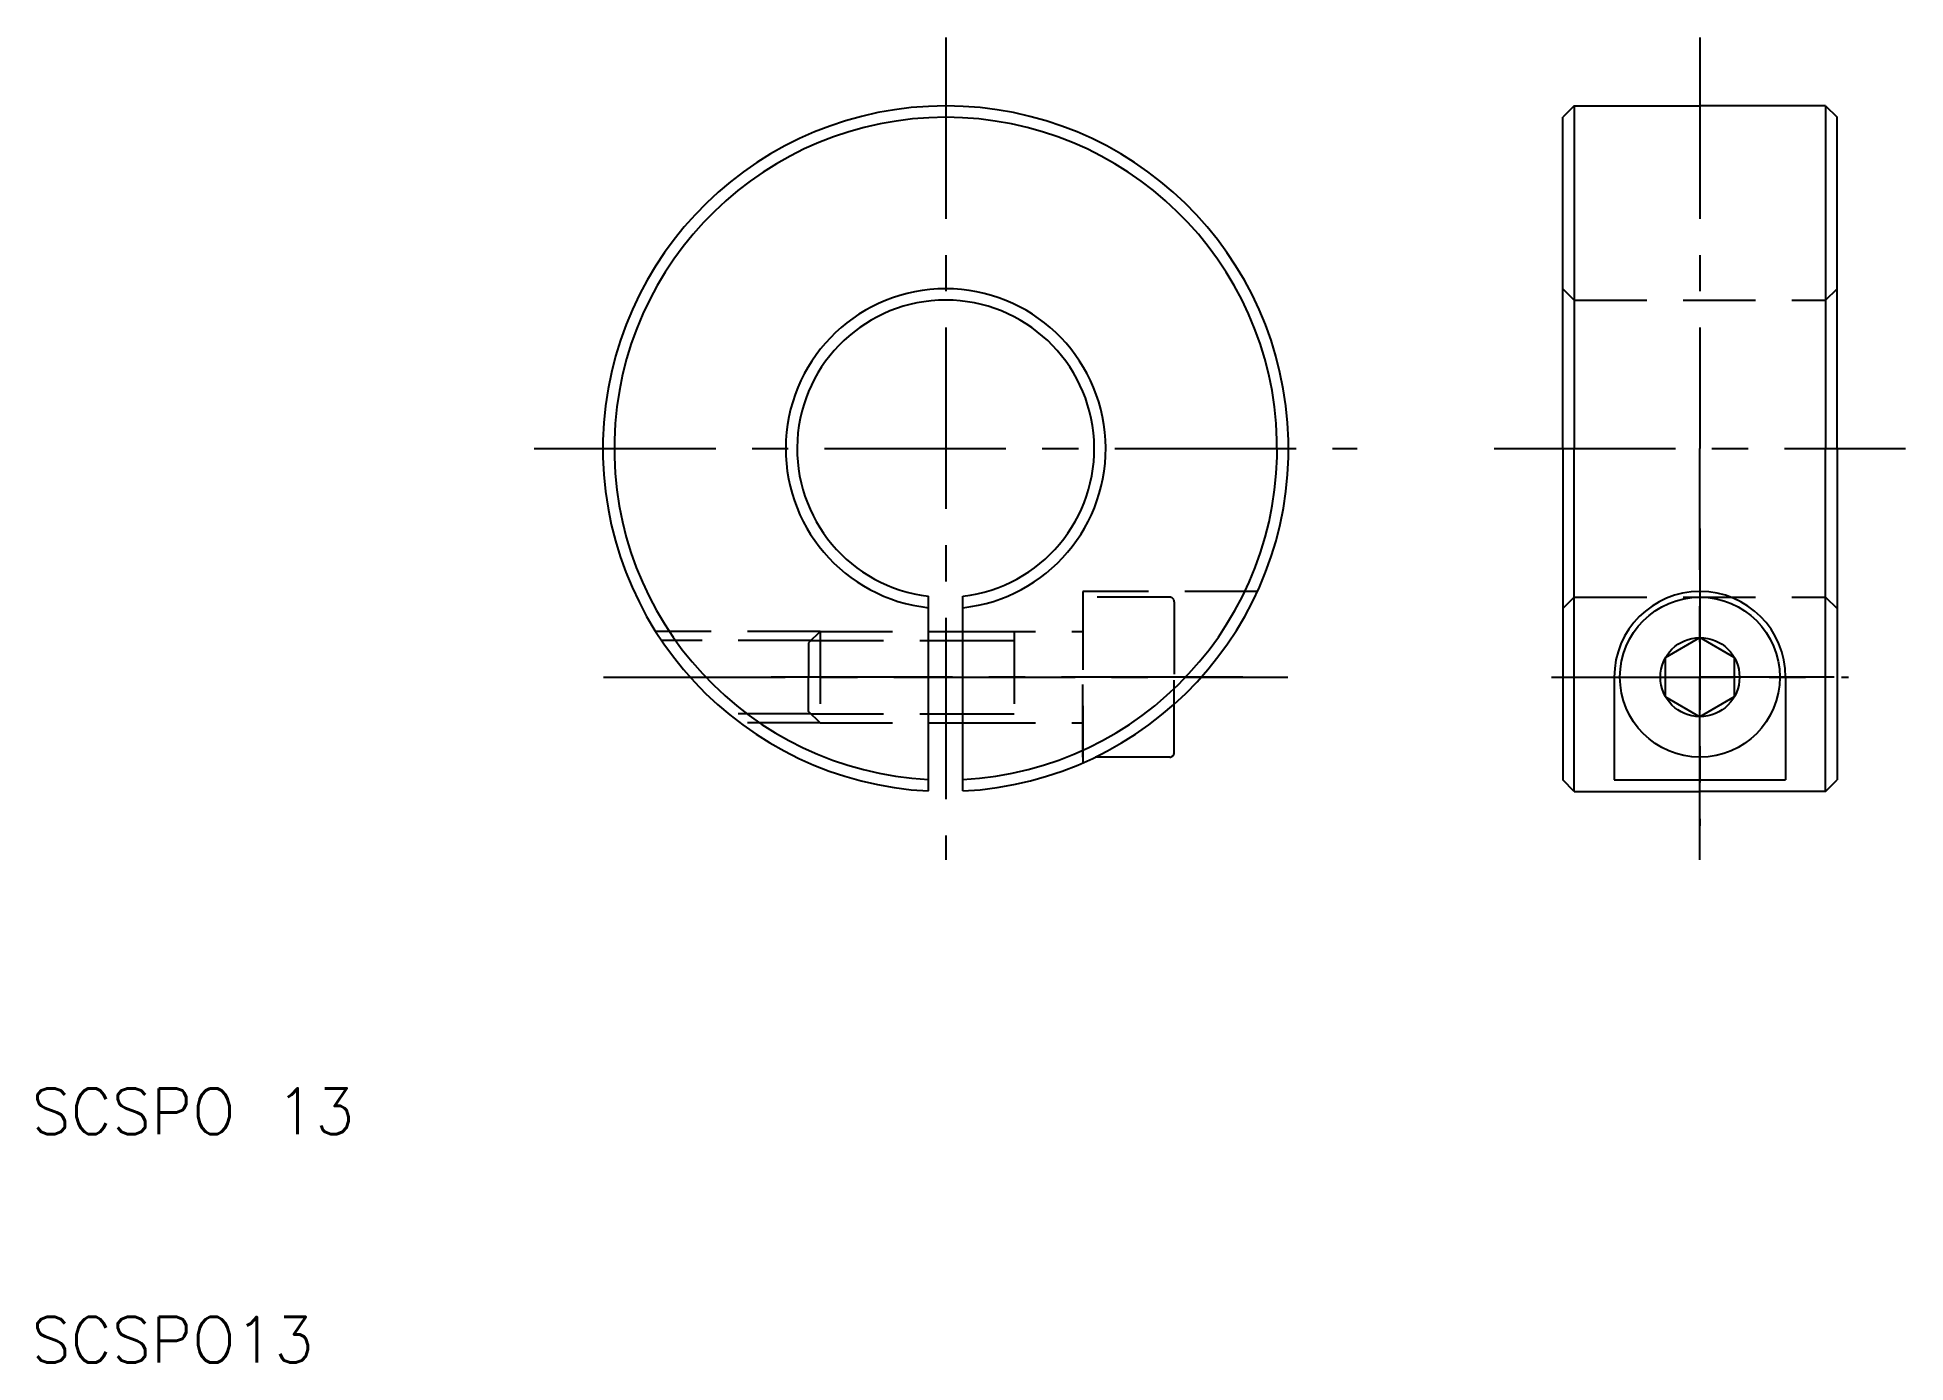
# Model space of a CAD drawing. Extents: x 10.3 to 92, y 10 to 68.
import ezdxf

# ---------------------------------------------------------------- set-up
doc = ezdxf.new("R2010")
doc.units = 0
doc.header["$LTSCALE"] = 0.25
doc.linetypes.add('CENTER', pattern=[50.8, 31.75, -6.35, 6.35, -6.35])
doc.linetypes.add('DASHED', pattern=[19.05, 12.7, -6.35])
doc.layers.get('0').update_dxf_attribs({"linetype": 'CONTINUOUS'})
doc.layers.add('CENTER', color=1, linetype='CENTER')
doc.styles.get("Standard").update_dxf_attribs({"font": 'txt.shx', "bigfont": 'extfont.shx'})

msp = doc.modelspace()

# ---------------------------------------------------------------- linework, layer by layer
for p, q in [((77.5, 65), (77, 64.5)), ((77.5, 65), (83, 65)), ((77.5, 65), (77.5, 50)), ((88.5, 65), (83, 65)), ((88.5, 65), (88.5, 50)), ((88.5, 65), (89, 64.5)), ((77, 50), (77, 64.5)), ((89, 50), (89, 64.5)), ((77, 50), (77, 35.5)), ((77.5, 35), (77.5, 50)), ((88.5, 35), (88.5, 50)), ((89, 50), (89, 35.5)), ((49.25, 35.019), (49.25, 43.543)), ((50.75, 35.019), (50.75, 43.543)), ((49.25, 42), (50.75, 42)), ((81.5, 40.866), (83, 41.732)), ((84.5, 40.866), (83, 41.732)), ((81.5, 39.134), (81.5, 40.866)), ((84.5, 40.866), (84.5, 39.134)), ((79.25, 40), (79.25, 35.5)), ((86.75, 40), (86.75, 35.5)), ((60, 36.7), (60, 38.82)), ((81.5, 39.134), (83, 38.268)), ((84.5, 39.134), (83, 38.268)), ((49.25, 38), (50.75, 38)), ((59.8, 36.5), (56.538, 36.5)), ((77.5, 35), (77, 35.5)), ((79.25, 35.5), (86.75, 35.5)), ((88.5, 35), (89, 35.5)), ((77.5, 35), (83, 35)), ((88.5, 35), (83, 35))]:
    msp.add_line(p, q)
at = {"color": 3, "linetype": 'DASHED'}
for p, q in [((77.5, 56.5), (77, 57)), ((77.5, 56.5), (88.5, 56.5)), ((88.5, 56.5), (89, 57)), ((63.636, 43.75), (56, 43.75)), ((56, 43.75), (56, 43.5)), ((56, 43.5), (56, 36.252)), ((59.8, 43.5), (56, 43.5)), ((77.5, 43.5), (77, 43)), ((77.5, 43.5), (88.5, 43.5)), ((88.5, 43.5), (89, 43)), ((60, 43.3), (60, 40)), ((44.5, 42), (37.311, 42)), ((44.5, 42), (44, 41.5)), ((44.5, 42), (49.25, 42)), ((44.5, 42), (44.5, 38)), ((50.75, 42), (56, 42)), ((53, 42), (53, 38)), ((44.1, 41.6), (37.573, 41.6)), ((44, 41.5), (44, 40)), ((44.1, 41.6), (49.25, 41.6)), ((50.75, 41.6), (53, 41.6)), ((44, 38.5), (44, 40)), ((56, 36.5), (56, 40)), ((60, 36.7), (60, 40)), ((44.5, 38), (44, 38.5)), ((44.1, 38.4), (40.49, 38.4)), ((44.5, 38), (41, 38)), ((44.1, 38.4), (49.25, 38.4)), ((44.5, 38), (49.25, 38)), ((50.75, 38.4), (53, 38.4)), ((50.75, 38), (56, 38)), ((59.8, 36.5), (56, 36.5))]:
    msp.add_line(p, q, dxfattribs=at)
at = {"color": 3}
for p, q in [((49.25, 41.6), (50.75, 41.6)), ((49.25, 38.4), (50.75, 38.4))]:
    msp.add_line(p, q, dxfattribs=at)
for radius in [3.5, 1.732]:
    msp.add_circle((83, 40), radius)
for centre, radius, start, end in [((50, 50), 15, 272.86598, 267.13402), ((50, 50), 14.5, 272.9649, 267.0351), ((50, 50), 7, 90, 263.84936), ((50, 50), 6.5, 90, 263.37419), ((50, 50), 7, 276.15064, 90), ((50, 50), 6.5, 276.62581, 90), ((83, 40), 3.75, 0, 180), ((59.8, 36.7), 0.2, 270, 0)]:
    msp.add_arc(centre, radius, start, end)
at = {"color": 3, "linetype": 'DASHED'}
for centre, start, end in [((59.8, 43.3), 0, 90), ((59.8, 36.7), 270, 0)]:
    msp.add_arc(centre, 0.2, start, end, dxfattribs=at)
at = {"layer": 'CENTER', "color": 1, "linetype": 'CENTER'}
for p, q in [((50, 68), (50, 32)), ((83, 68), (83, 50)), ((32, 50), (68, 50)), ((74, 50), (92, 50)), ((83, 32), (83, 50)), ((83, 46.5), (83, 33.5)), ((35.033, 40), (64.967, 40)), ((63, 40), (41, 40)), ((63, 40), (53, 40)), ((76.5, 40), (89.5, 40)), ((77.125, 40), (83, 40)), ((88.875, 40), (83, 40))]:
    msp.add_line(p, q, dxfattribs=at)

# ---------------------------------------------------------------- texts
for s, p in [('SCSPO 13', (10, 20)), ('SCSPO13', (10, 10))]:
    msp.add_text(s, height=2).set_placement(p)

doc.saveas('drawing.dxf')
